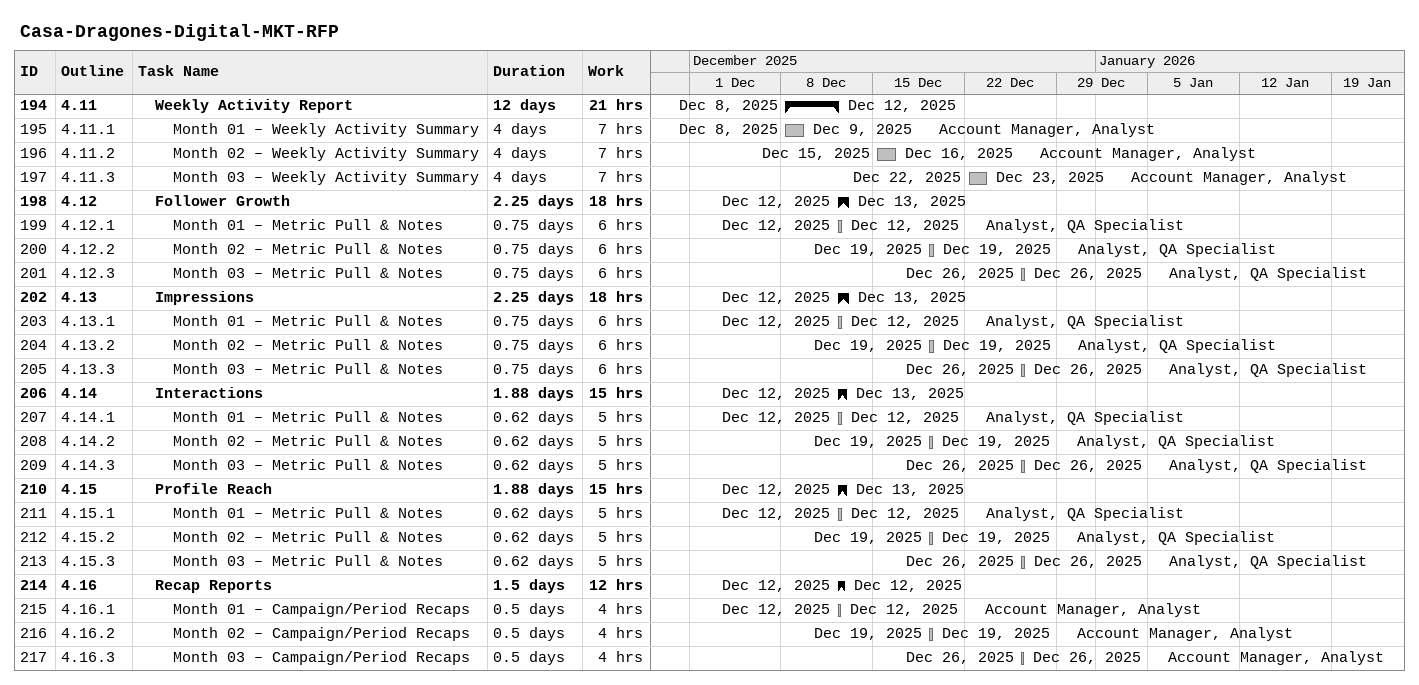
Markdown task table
Casa-Dragones-Digital-MKT-RFP

| ID | WBS | Task | Duration | Start | Finish | Resources | Work (h) |
|---|---|---|---|---|---|---|---|
| 194 | 4.11 | **Weekly Activity Report** | 12d | 2025-12-08 | 2025-12-12 |  | 21 |
| 195 | 4.11.1 | Month 01 – Weekly Activity Summary | 4d | 2025-12-08 | 2025-12-09 | Account Manager, Analyst | 7 |
| 196 | 4.11.2 | Month 02 – Weekly Activity Summary | 4d | 2025-12-15 | 2025-12-16 | Account Manager, Analyst | 7 |
| 197 | 4.11.3 | Month 03 – Weekly Activity Summary | 4d | 2025-12-22 | 2025-12-23 | Account Manager, Analyst | 7 |
| 198 | 4.12 | **Follower Growth** | 2.25d | 2025-12-12 | 2025-12-13 |  | 18 |
| 199 | 4.12.1 | Month 01 – Metric Pull & Notes | 0.75d | 2025-12-12 | 2025-12-12 | Analyst, QA Specialist | 6 |
| 200 | 4.12.2 | Month 02 – Metric Pull & Notes | 0.75d | 2025-12-19 | 2025-12-19 | Analyst, QA Specialist | 6 |
| 201 | 4.12.3 | Month 03 – Metric Pull & Notes | 0.75d | 2025-12-26 | 2025-12-26 | Analyst, QA Specialist | 6 |
| 202 | 4.13 | **Impressions** | 2.25d | 2025-12-12 | 2025-12-13 |  | 18 |
| 203 | 4.13.1 | Month 01 – Metric Pull & Notes | 0.75d | 2025-12-12 | 2025-12-12 | Analyst, QA Specialist | 6 |
| 204 | 4.13.2 | Month 02 – Metric Pull & Notes | 0.75d | 2025-12-19 | 2025-12-19 | Analyst, QA Specialist | 6 |
| 205 | 4.13.3 | Month 03 – Metric Pull & Notes | 0.75d | 2025-12-26 | 2025-12-26 | Analyst, QA Specialist | 6 |
| 206 | 4.14 | **Interactions** | 1.88d | 2025-12-12 | 2025-12-13 |  | 15 |
| 207 | 4.14.1 | Month 01 – Metric Pull & Notes | 0.62d | 2025-12-12 | 2025-12-12 | Analyst, QA Specialist | 5 |
| 208 | 4.14.2 | Month 02 – Metric Pull & Notes | 0.62d | 2025-12-19 | 2025-12-19 | Analyst, QA Specialist | 5 |
| 209 | 4.14.3 | Month 03 – Metric Pull & Notes | 0.62d | 2025-12-26 | 2025-12-26 | Analyst, QA Specialist | 5 |
| 210 | 4.15 | **Profile Reach** | 1.88d | 2025-12-12 | 2025-12-13 |  | 15 |
| 211 | 4.15.1 | Month 01 – Metric Pull & Notes | 0.62d | 2025-12-12 | 2025-12-12 | Analyst, QA Specialist | 5 |
| 212 | 4.15.2 | Month 02 – Metric Pull & Notes | 0.62d | 2025-12-19 | 2025-12-19 | Analyst, QA Specialist | 5 |
| 213 | 4.15.3 | Month 03 – Metric Pull & Notes | 0.62d | 2025-12-26 | 2025-12-26 | Analyst, QA Specialist | 5 |
| 214 | 4.16 | **Recap Reports** | 1.5d | 2025-12-12 | 2025-12-12 |  | 12 |
| 215 | 4.16.1 | Month 01 – Campaign/Period Recaps | 0.5d | 2025-12-12 | 2025-12-12 | Account Manager, Analyst | 4 |
| 216 | 4.16.2 | Month 02 – Campaign/Period Recaps | 0.5d | 2025-12-19 | 2025-12-19 | Account Manager, Analyst | 4 |
| 217 | 4.16.3 | Month 03 – Campaign/Period Recaps | 0.5d | 2025-12-26 | 2025-12-26 | Account Manager, Analyst | 4 |
